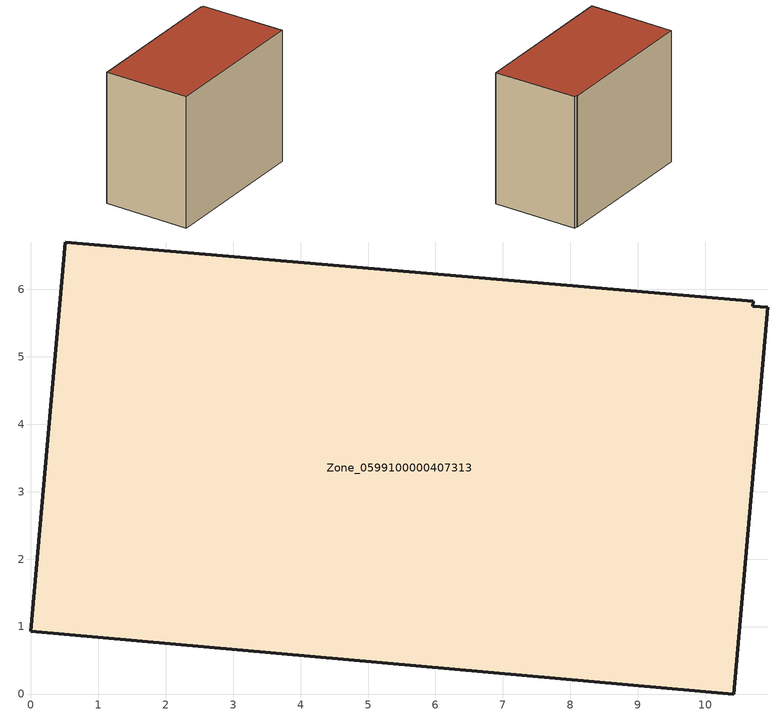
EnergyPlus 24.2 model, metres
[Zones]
Zone_0599100000407313
 floor ground (C_G): 0,0.93 0.51,6.7 10.71,5.82 10.71,5.75 10.93,5.73 10.43,0 z0
 wall outside (C_F): 0,0.93 10.43,0 10.93,5.73 10.71,5.75 10.71,5.82 0.51,6.7 0,0.93 z0:8.98
 roof outside (C_R): 0.51,6.7 0,0.93 10.43,0 10.93,5.73 10.71,5.75 10.71,5.82 z8.98
[BUILDING]
Pand.0599100000407313: North Axis=0; Terrain=City; Loads Convergence Tolerance Value=0.04; Temperature Convergence Tolerance Value=0.4; Solar Distribution=FullExterior; Maximum Number of Warmup Days=25; Minimum Number of Warmup Days=1
[Site:Location]
Rotterdam.The.Hague.AP_ZH_NLD Design_Conditions: Latitude=51.96; Longitude=4.45; Time Zone=1; Elevation=-4.5
[SITE:GROUNDTEMPERATURE:BUILDINGSURFACE]
18, 18, 18, 18, 18, 18, 18, 18, 18, 18, 18, 18
[MATERIAL] Thermal Absorptance=0.9; Solar Absorptance=0.7; Visible Absorptance=0.7
Name | Roughness | Thickness | Conductivity | Density | Specific Heat
G.TI.2006-2014 | MediumSmooth | 0.15 | 0.06 | 540 | 1210
F.TI.2006-2014 | Rough | 0.3 | 0.12 | 1920 | 840
R.TI.2006-2014 | MediumRough | 0.2 | 0.08 | 1500 | 1000
[CONSTRUCTION]
C_G: G.TI.2006-2014
C_F: F.TI.2006-2014
C_R: R.TI.2006-2014
[ZONE]
Zone_0599100000407313: Type=1; Multiplier=1; Ceiling Height=Autocalculate; Volume=Autocalculate; Floor Area=autocalculate; Part of Total Floor Area=Yes
[ZONEINFILTRATION:DESIGNFLOWRATE]
Infil_Zone_0599100000407313: Zone or ZoneList or Space or SpaceList=Zone_0599100000407313; Schedule=AlwaysOn; Design Flow Rate Calculation Method=Flow/Area; Flow Rate per Floor Area=0.0015; Constant Term Coefficient=1; Temperature Term Coefficient=0; Velocity Term Coefficient=0; Velocity Squared Term Coefficient=0
[HVACTEMPLATE:ZONE:IDEALLOADSAIRSYSTEM]
Zone_0599100000407313: Maximum Heating Supply Air Temperature=50; Minimum Cooling Supply Air Temperature=13; Maximum Heating Supply Air Humidity Ratio=0.0156; Minimum Cooling Supply Air Humidity Ratio=0.0077; Heating Limit=NoLimit; Cooling Limit=NoLimit; Dehumidification Control Type=ConstantSensibleHeatRatio; Cooling Sensible Heat Ratio=0.7; Dehumidification Setpoint=60; Humidification Control Type=None; Humidification Setpoint=30; Outdoor Air Method=None; Outdoor Air Flow Rate per Person=0.00944; Outdoor Air Flow Rate per Zone Floor Area=0; Outdoor Air Flow Rate per Zone=0; Demand Controlled Ventilation Type=None; Outdoor Air Economizer Type=NoEconomizer; Heat Recovery Type=None; Sensible Heat Recovery Effectiveness=0.7; Latent Heat Recovery Effectiveness=0.65
[ZONECONTROL:THERMOSTAT]
ThermostatControl_Zone_0599100000407313: Zone or ZoneList=Zone_0599100000407313; Control Type Schedule=DualSetpointControlType; Control 1=Thermostat_Zone_0599100000407313; Temperature Difference Between Cutout And Setpoint=0
[THERMOSTATSETPOINT:DUALSETPOINT]
Thermostat_Zone_0599100000407313: Heating Setpoint Temperature Schedule=HeatingSetpoint_Zone_0599100000407313; Cooling Setpoint Temperature Schedule=CoolingSetpoint_Zone_0599100000407313
[SCHEDULE:COMPACT]
HeatingSetpoint_Zone_0599100000407313: Through: 12/31, For: AllDays, Until: 24:00, 21
CoolingSetpoint_Zone_0599100000407313: Through: 12/31, For: AllDays, Until: 24:00, 24
DualSetpointControlType: Through: 12/31, For: AllDays, Until: 24:00, 4
AlwaysOn: Through: 12/31, For: AllDays, Until: 24:00, 1
